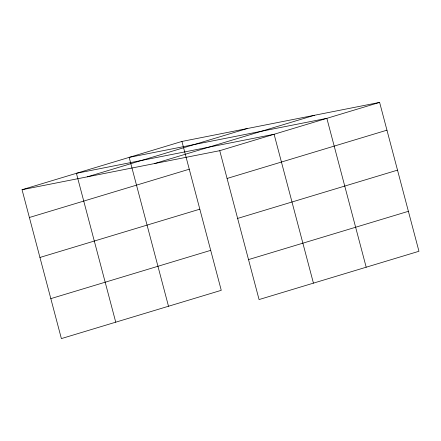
<?xml version="1.0" encoding="UTF-8"?>
<svg xmlns="http://www.w3.org/2000/svg" width="441" height="441" viewBox="0 0 441 441"><rect width="100%" height="100%" fill="white"/><g stroke="black" fill="none" stroke-linecap="round" stroke-linejoin="round"><path stroke-width="0.66" d="M22.05 189.724L181.929 141.445L379.618 102.406L418.95 251.276L259.071 299.555L219.739 150.684L22.05 189.724L61.382 338.594L221.261 290.316L181.929 141.445M87.29 176.841L247.164 128.563M154.504 163.567L314.378 115.288M219.739 150.684L379.618 102.406M29.387 217.496L189.266 169.212M227.076 178.456L386.955 130.172M39.944 257.456L199.823 209.177M237.638 218.416L397.512 170.138M50.825 298.629L210.699 250.35M248.515 259.595L408.394 211.311M366.19 267.207L326.858 118.337L129.169 157.376L168.501 306.247M313.43 283.139L274.098 134.268L76.409 173.307L115.74 322.178"/></g></svg>
